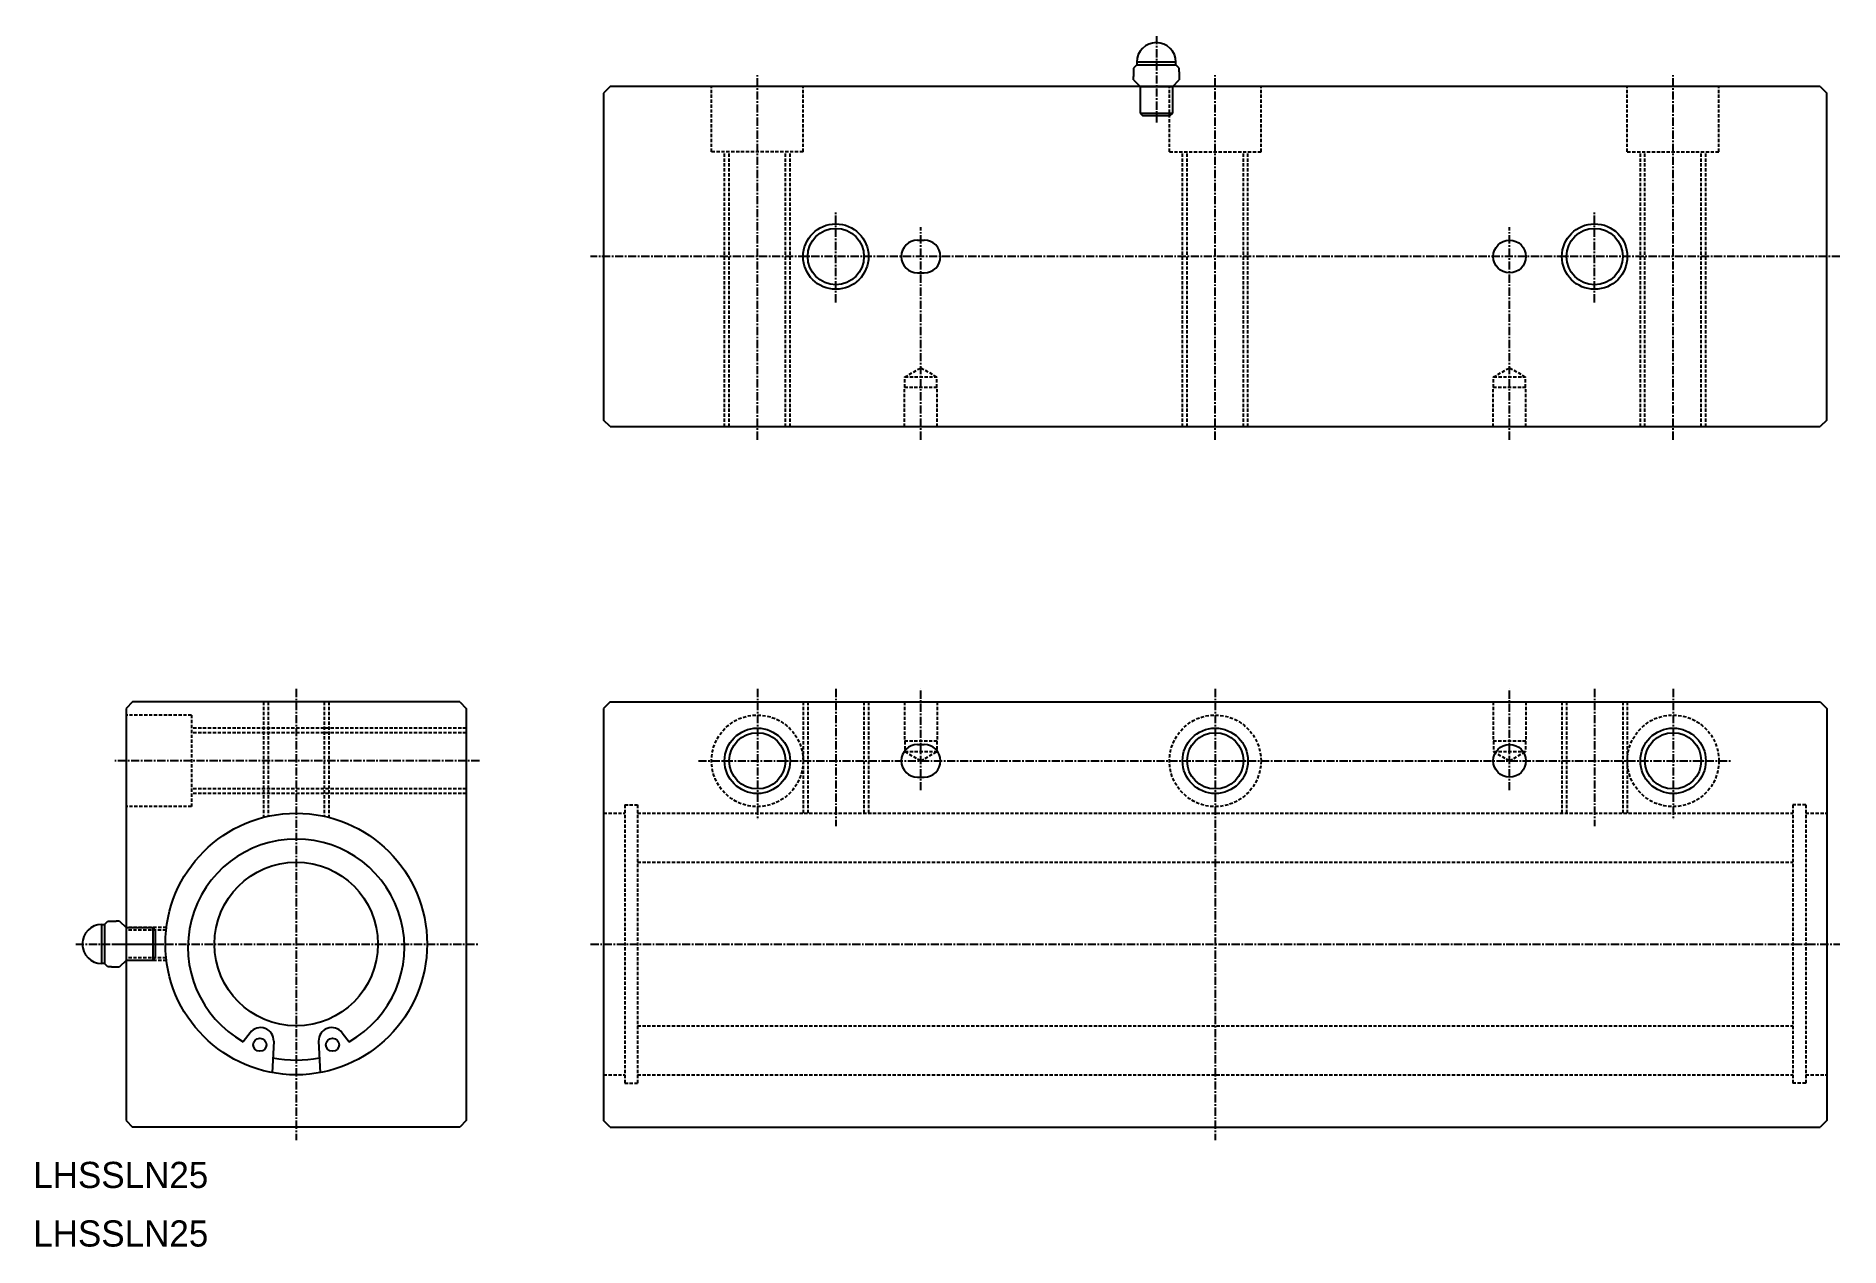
# Model space of a CAD drawing. Extents: x 530 to 806, y -585 to -400.
import ezdxf

# ---------------------------------------------------------------- set-up
doc = ezdxf.new("R2010")
doc.units = 0
doc.linetypes.add('CENTER', pattern=[2, 1.25, -0.25, 0.25, -0.25])
doc.linetypes.add('DASHED', pattern=[0.75, 0.5, -0.25])
doc.layers.get('0').update_dxf_attribs({"linetype": 'CONTINUOUS'})
doc.layers.add('CENTER', color=1, linetype='CENTER')

# ---------------------------------------------------------------- blocks, each defined once
blk = doc.blocks.new('B')
at = {"color": 7, "linetype": 'CONTINUOUS'}
for p, q in [((3, 0), (3, 3)), ((3, 0), (3, 3)), ((3, 3), (3.4, 3)), ((3.4, 3), (3.9, 3.5)), ((3.4, 3), (3.4, -3)), ((3.9, 3.5), (4.441452, 3.5)), ((4.441452, 3.5), (5.158548, 3.5)), ((5.7, 3.5), (5.158548, 3.5)), ((5.7, 3.5), (6.7, 2.5)), ((3, -3), (3, 0)), ((3, -3), (3, 0)), ((6.7, 2.5), (6.7, -2.5)), ((6.7, 2.5), (10.767, 2.5)), ((10.767, 2.5), (10.767, -2.5)), ((10.767, 2.5), (11.2, 2.067)), ((11.2, -2.067), (11.2, 2.067)), ((6.7, -2.5), (5.7, -3.5)), ((10.767, -2.5), (6.7, -2.5)), ((11.2, -2.067), (10.767, -2.5)), ((3.4, -3), (3, -3)), ((3.9, -3.5), (3.4, -3)), ((4.441452, -3.5), (3.9, -3.5)), ((4.441452, -3.5), (5.158548, -3.5)), ((5.158548, -3.5), (5.7, -3.5))]:
    blk.add_line(p, q, dxfattribs=at)
for start, end in [(90, 180), (180, 270)]:
    blk.add_arc((3, 0), 3, start, end, dxfattribs=at)
at = {"layer": 'CENTER', "color": 1, "linetype": 'CENTER'}
blk.add_line((-1, 0), (12.2, 0), dxfattribs=at)
blk = doc.blocks.new('A')
at = {"color": 7, "linetype": 'CONTINUOUS'}
for p, q in [((-3, -3.4), (-3.5, -3.9)), ((-3.5, -3.9), (-3.5, -4.441452)), ((-3.5, -4.441452), (-3.5, -5.158548)), ((-3.5, -5.7), (-3.5, -5.158548)), ((0, -3), (-3, -3)), ((0, -3), (-3, -3)), ((-3, -3), (-3, -3.4)), ((-3, -3.4), (3, -3.4)), ((3, -3), (0, -3)), ((3, -3), (0, -3)), ((3, -3.4), (3, -3)), ((3.5, -3.9), (3, -3.4)), ((3.5, -4.441452), (3.5, -3.9)), ((3.5, -4.441452), (3.5, -5.158548)), ((3.5, -5.158548), (3.5, -5.7)), ((-3.5, -5.7), (-2.5, -6.7)), ((-2.5, -6.7), (2.5, -6.7)), ((-2.5, -6.7), (-2.5, -10.767)), ((2.5, -6.7), (3.5, -5.7)), ((2.5, -10.767), (2.5, -6.7)), ((-2.5, -10.767), (2.5, -10.767)), ((-2.5, -10.767), (-2.067, -11.2)), ((2.067, -11.2), (2.5, -10.767)), ((2.067, -11.2), (-2.067, -11.2))]:
    blk.add_line(p, q, dxfattribs=at)
for start, end in [(90, 180), (0, 90)]:
    blk.add_arc((0, -3), 3, start, end, dxfattribs=at)
at = {"layer": 'CENTER', "color": 1, "linetype": 'CENTER'}
blk.add_line((0, 1), (0, -12.2), dxfattribs=at)

msp = doc.modelspace()

# ---------------------------------------------------------------- linework, layer by layer
at = {"color": 7, "linetype": 'CONTINUOUS'}
for p, q in [((618.21, -407.48), (617.21, -408.48)), ((803.21, -407.48), (618.21, -407.48)), ((803.21, -407.48), (804.21, -408.48)), ((617.21, -408.48), (617.21, -458.48)), ((804.21, -458.48), (804.21, -408.48)), ((665.21, -430.98), (666.21, -430.98)), ((665.21, -435.98), (666.21, -435.98)), ((618.21, -459.48), (617.21, -458.48)), ((618.21, -459.48), (803.21, -459.48)), ((804.21, -458.48), (803.21, -459.48)), ((545.21, -501.57), (544.21, -502.57)), ((595.21, -501.57), (545.21, -501.57)), ((595.21, -501.57), (596.21, -502.57)), ((618.21, -501.57), (617.21, -502.57)), ((618.21, -501.57), (803.21, -501.57)), ((803.21, -501.57), (804.21, -502.57)), ((544.21, -502.57), (544.21, -565.57)), ((596.21, -502.57), (596.21, -565.57)), ((617.21, -502.57), (617.21, -565.57)), ((804.21, -502.57), (804.21, -565.57)), ((665.21, -508.07), (666.21, -508.07)), ((665.21, -513.07), (666.21, -513.07)), ((563.18, -552.13), (562.12, -553.51)), ((566.77, -553.43), (566.56, -558.24)), ((573.64, -553.43), (573.85, -558.24)), ((577.23, -552.13), (578.29, -553.51)), ((544.21, -565.57), (545.21, -566.57)), ((595.21, -566.57), (545.21, -566.57)), ((596.21, -565.57), (595.21, -566.57)), ((618.21, -566.57), (617.21, -565.57)), ((618.21, -566.57), (803.21, -566.57)), ((804.21, -565.57), (803.21, -566.57))]:
    msp.add_line(p, q, dxfattribs=at)
at = {"color": 3, "linetype": 'DASHED'}
for p, q in [((633.71, -417.48), (633.71, -407.48)), ((647.71, -417.48), (647.71, -407.48)), ((703.71, -417.48), (703.71, -407.48)), ((717.71, -417.48), (717.71, -407.48)), ((773.71, -417.48), (773.71, -407.48)), ((787.71, -417.48), (787.71, -407.48)), ((647.71, -417.48), (633.71, -417.48)), ((635.71, -459.48), (635.71, -417.48)), ((636.41, -459.48), (636.41, -417.48)), ((645.01, -459.48), (645.01, -417.48)), ((645.71, -459.48), (645.71, -417.48)), ((703.71, -417.48), (717.71, -417.48)), ((705.71, -459.48), (705.71, -417.48)), ((706.41, -459.48), (706.41, -417.48)), ((715.01, -459.48), (715.01, -417.48)), ((715.71, -459.48), (715.71, -417.48)), ((773.71, -417.48), (787.71, -417.48)), ((775.71, -459.48), (775.71, -417.48)), ((776.41, -459.48), (776.41, -417.48)), ((785.01, -459.48), (785.01, -417.48)), ((785.71, -459.48), (785.71, -417.48)), ((663.26, -451.89), (665.71, -450.48)), ((663.26, -453.48), (663.26, -451.89)), ((663.26, -451.89), (668.16, -451.89)), ((665.71, -450.48), (668.16, -451.89)), ((668.16, -453.48), (668.16, -451.89)), ((753.26, -451.89), (755.71, -450.48)), ((753.26, -453.48), (753.26, -451.89)), ((753.26, -451.89), (758.16, -451.89)), ((755.71, -450.48), (758.16, -451.89)), ((758.16, -453.48), (758.16, -451.89)), ((663.21, -459.48), (663.21, -453.48)), ((668.21, -453.48), (663.21, -453.48)), ((668.21, -459.48), (668.21, -453.48)), ((753.21, -459.48), (753.21, -453.48)), ((758.21, -453.48), (753.21, -453.48)), ((758.21, -459.48), (758.21, -453.48)), ((565.21, -501.57), (565.21, -519.21)), ((565.91, -501.57), (565.91, -519.04)), ((574.51, -501.57), (574.51, -519.04)), ((575.21, -501.57), (575.21, -519.21)), ((647.71, -501.57), (647.71, -518.57)), ((648.41, -501.57), (648.41, -518.57)), ((657.01, -501.57), (657.01, -518.57)), ((657.71, -501.57), (657.71, -518.57)), ((663.21, -501.57), (663.21, -507.57)), ((668.21, -501.57), (668.21, -507.57)), ((753.21, -501.57), (753.21, -507.57)), ((758.21, -501.57), (758.21, -507.57)), ((763.71, -501.57), (763.71, -518.57)), ((764.41, -501.57), (764.41, -518.57)), ((773.01, -501.57), (773.01, -518.57)), ((773.71, -501.57), (773.71, -518.57)), ((554.21, -503.57), (544.21, -503.57)), ((554.21, -503.57), (554.21, -517.57)), ((596.21, -505.57), (554.21, -505.57)), ((596.21, -506.27), (554.21, -506.27)), ((668.21, -507.57), (663.21, -507.57)), ((663.26, -507.57), (663.26, -509.16)), ((663.26, -509.16), (665.71, -510.57)), ((663.26, -509.16), (668.16, -509.16)), ((665.71, -510.57), (668.16, -509.16)), ((668.16, -507.57), (668.16, -509.16)), ((758.21, -507.57), (753.21, -507.57)), ((753.26, -507.57), (753.26, -509.16)), ((753.26, -509.16), (755.71, -510.57)), ((753.26, -509.16), (758.16, -509.16)), ((755.71, -510.57), (758.16, -509.16)), ((758.16, -507.57), (758.16, -509.16)), ((596.21, -514.87), (554.21, -514.87)), ((596.21, -515.57), (554.21, -515.57)), ((554.21, -517.57), (544.21, -517.57)), ((620.44, -517.32), (620.44, -559.82)), ((620.44, -517.32), (622.39, -517.32)), ((622.39, -517.32), (622.39, -559.82)), ((799.03, -517.32), (799.03, -559.82)), ((800.98, -517.32), (799.03, -517.32)), ((800.98, -517.32), (800.98, -559.82)), ((617.21, -518.57), (620.44, -518.57)), ((622.39, -518.57), (799.03, -518.57)), ((800.98, -518.57), (804.21, -518.57)), ((622.39, -526.07), (799.03, -526.07)), ((550.36, -536.07), (544.21, -536.07)), ((550.32, -536.47), (544.21, -536.47)), ((550.32, -540.67), (544.21, -540.67)), ((550.36, -541.07), (544.21, -541.07)), ((622.39, -551.07), (799.03, -551.07)), ((617.21, -558.57), (620.44, -558.57)), ((622.39, -558.57), (799.03, -558.57)), ((800.98, -558.57), (804.21, -558.57)), ((620.44, -559.82), (622.39, -559.82)), ((800.98, -559.82), (799.03, -559.82))]:
    msp.add_line(p, q, dxfattribs=at)
at = {"color": 12, "linetype": 'CONTINUOUS'}
for p, q in [((544.21, -518.32), (544.21, -518.32)), ((544.21, -534.07), (544.21, -534.07))]:
    msp.add_line(p, q, dxfattribs=at)
at = {"color": 3, "linetype": 'CONTINUOUS'}
for centre in [(652.71, -433.48), (768.71, -433.48), (640.71, -510.57), (710.71, -510.57), (780.71, -510.57)]:
    msp.add_circle(centre, 5, dxfattribs=at)
at = {"color": 7, "linetype": 'CONTINUOUS'}
for centre, radius in [((652.71, -433.48), 4.3), ((768.71, -433.48), 4.3), ((755.71, -433.48), 2.5), ((640.71, -510.57), 4.3), ((710.71, -510.57), 4.3), ((780.71, -510.57), 4.3), ((755.71, -510.57), 2.5), ((570.21, -538.57), 20), ((570.21, -538.57), 12.5), ((564.65, -553.97), 1), ((575.76, -553.97), 1)]:
    msp.add_circle(centre, radius, dxfattribs=at)
at = {"color": 3, "linetype": 'DASHED'}
for centre in [(640.71, -510.57), (710.71, -510.57), (780.71, -510.57)]:
    msp.add_circle(centre, 7, dxfattribs=at)
at = {"color": 7, "linetype": 'CONTINUOUS'}
for centre, radius, start, end in [((665.21, -433.48), 2.5, 90, 270), ((666.21, -433.48), 2.5, 270, 90), ((665.21, -510.57), 2.5, 90, 270), ((666.21, -510.57), 2.5, 270, 90), ((570.21, -539.07), 16.55, 299.2476, 240.7524), ((564.77, -553.35), 2, 357.5067, 142.517), ((575.64, -553.35), 2, 37.483, 182.4933), ((570.21, -538.57), 17.75, 258.4698, 281.5302)]:
    msp.add_arc(centre, radius, start, end, dxfattribs=at)
at = {"color": 7}
for p in [(662.71, -433.48), (668.71, -433.48)]:
    msp.add_point(p, dxfattribs=at)
at = {"color": 9}
for p in [(662.71, -510.57), (668.71, -510.57)]:
    msp.add_point(p, dxfattribs=at)
at = {"layer": 'CENTER', "color": 1, "linetype": 'CENTER'}
for p, q in [((640.71, -461.48), (640.71, -405.48)), ((710.71, -461.48), (710.71, -405.48)), ((780.71, -461.48), (780.71, -405.48)), ((652.71, -440.48), (652.71, -426.48)), ((768.71, -440.48), (768.71, -426.48)), ((665.71, -461.48), (665.71, -428.98)), ((755.71, -461.48), (755.71, -428.98)), ((806.21, -433.48), (615.21, -433.48)), ((570.21, -499.57), (570.21, -568.57)), ((640.71, -499.57), (640.71, -519.57)), ((652.71, -499.57), (652.71, -520.57)), ((665.71, -515.07), (665.71, -499.57)), ((710.71, -499.57), (710.71, -568.57)), ((755.71, -515.07), (755.71, -499.57)), ((768.71, -499.57), (768.71, -520.57)), ((780.71, -499.57), (780.71, -519.57)), ((598.21, -510.57), (542.21, -510.57)), ((631.71, -510.57), (789.71, -510.57)), ((542.21, -538.57), (598.21, -538.57)), ((615.21, -538.57), (806.21, -538.57))]:
    msp.add_line(p, q, dxfattribs=at)

# ---------------------------------------------------------------- block references
at = {"color": 7, "linetype": 'CENTER'}
msp.add_blockref('A', (701.71, -400.78), dxfattribs=at)
at = {"color": 7, "linetype": 'CONTINUOUS'}
msp.add_blockref('B', (537.51, -538.57), dxfattribs=at)

# ---------------------------------------------------------------- texts
for p in [(530.01, -575.87), (530.01, -584.82)]:
    msp.add_text('LHSSLN25', height=4, dxfattribs=at).set_placement(p)

doc.saveas('drawing.dxf')
